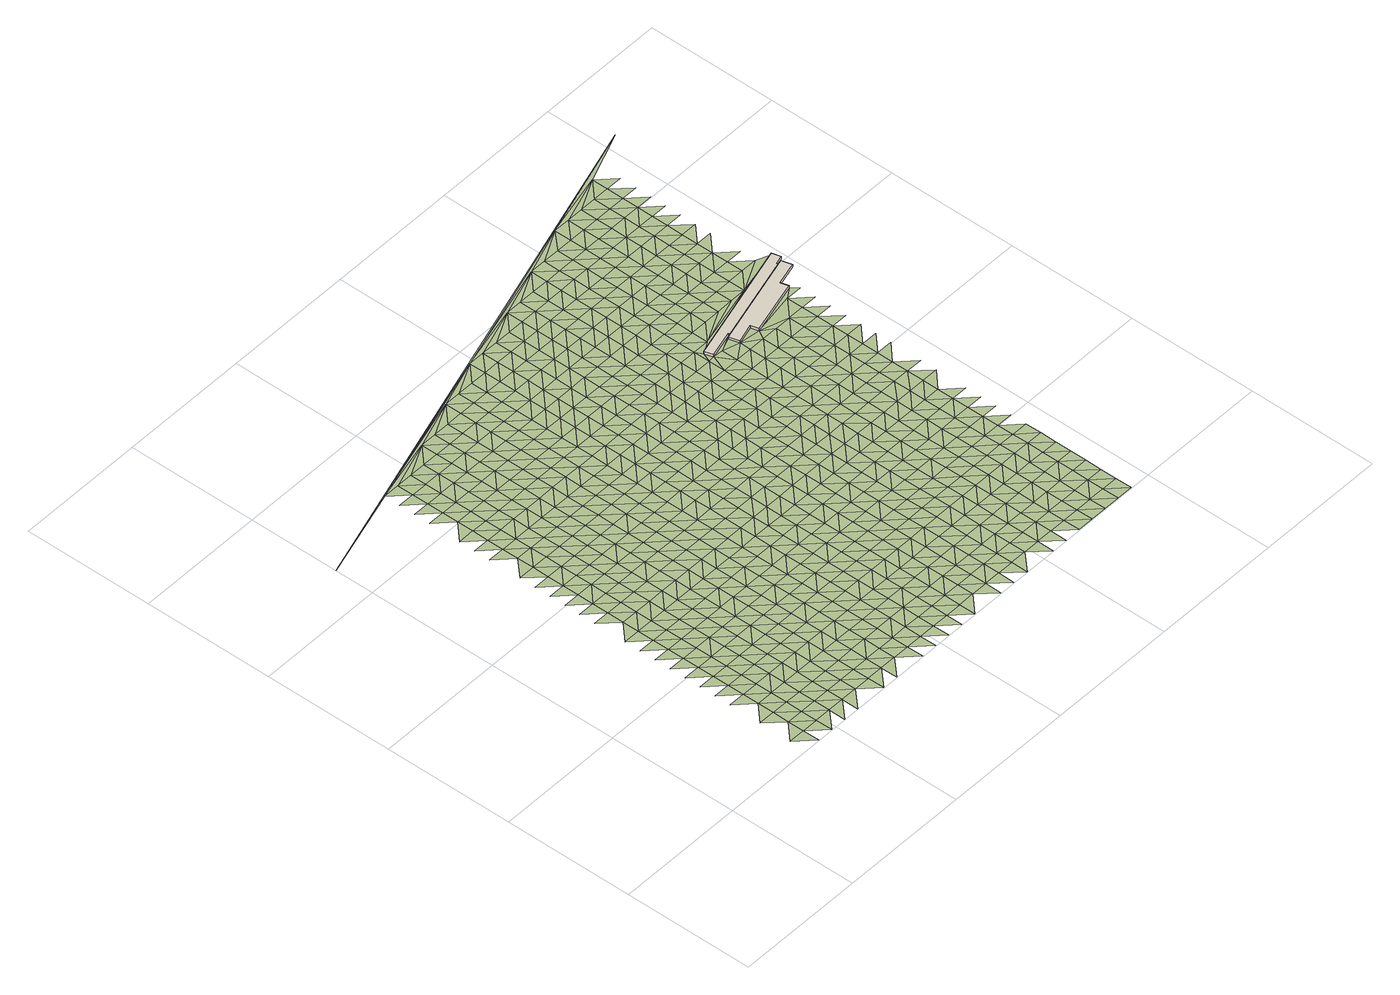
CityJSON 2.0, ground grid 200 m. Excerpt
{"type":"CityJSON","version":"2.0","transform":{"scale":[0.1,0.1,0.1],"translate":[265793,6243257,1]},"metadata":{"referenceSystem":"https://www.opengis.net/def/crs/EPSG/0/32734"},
"CityObjects":{
"building1":{"type":"Building","attributes":{"building":"workshop","building:levels":"1","footprint":{"type":"Polygon"},"plus_code":"CMX4X2X6+XXW","ground_height":2.56,"building_height":4.1,"roof_height":6.66},"geometry":[{"type":"Solid","lod":"1","boundaries":[[[[0,1,2,3]],[[1,4,5,2]],[[4,6,7,5]],[[6,8,9,7]],[[8,10,11,9]],[[10,12,13,11]],[[12,14,15,13]],[[14,0,3,15]],[[3,2,5,7,9,11,13,15]],[[14,12,10,8,6,4,1,0]]]]}]},
"building2":{"type":"Building","attributes":{"building":"workshop","building:levels":"1","footprint":{"type":"Polygon"},"plus_code":"CPX8X6XX+X7W","ground_height":2.62,"building_height":4.1,"roof_height":6.72},"geometry":[{"type":"Solid","lod":"1","boundaries":[[[[16,17,15,3]],[[17,18,19,15]],[[18,20,21,19]],[[20,22,23,21]],[[22,24,25,23]],[[24,26,27,25]],[[26,28,29,27]],[[28,30,31,29]],[[30,32,33,31]],[[32,16,3,33]],[[3,15,19,21,23,25,27,29,31,33]],[[32,30,28,26,24,22,20,18,17,16]]]]}]},
"terrain1":{"type":"TINRelief","geometry":[{"type":"CompositeSurface","lod":"1","boundaries":[[[34,35,36]],[[34,36,37]],[[37,38,39]],[[39,38,40]],[[37,36,41]],[[42,41,36]],[[43,38,37]],[[44,45,40]],[[41,43,37]],[[38,46,40]],[[47,44,48]],[[43,46,38]],[[49,41,42]],[[50,44,40]],[[48,51,52]],[[41,49,43]],[[46,50,40]],[[48,44,53]],[[54,51,55]],[[46,43,56]],[[50,53,44]],[[43,49,56]],[[57,51,48]],[[58,59,55]],[[50,46,60]],[[53,57,48]],[[56,60,46]],[[55,51,61]],[[49,62,63]],[[64,65,58]],[[57,61,51]],[[66,53,50]],[[49,63,56]],[[50,60,67]],[[68,58,55]],[[69,64,70]],[[53,66,57]],[[61,68,55]],[[50,67,66]],[[60,56,71]],[[72,64,58]],[[70,73,74]],[[71,56,63]],[[61,57,75]],[[68,72,58]],[[67,60,76]],[[73,77,74]],[[57,66,75]],[[70,64,78]],[[76,60,71]],[[68,61,79]],[[80,63,81]],[[72,78,64]],[[75,79,61]],[[82,73,70]],[[66,67,83]],[[63,80,71]],[[84,85,77]],[[67,76,86]],[[78,82,70]],[[72,68,87]],[[66,83,75]],[[68,79,88]],[[67,86,83]],[[76,71,89]],[[90,91,84]],[[92,77,73]],[[72,87,78]],[[82,93,73]],[[68,88,87]],[[71,80,89]],[[79,75,94]],[[77,92,84]],[[76,95,86]],[[92,73,93]],[[96,97,90]],[[94,75,83]],[[82,78,98]],[[95,76,89]],[[88,79,99]],[[78,87,98]],[[84,100,90]],[[101,102,96]],[[99,79,94]],[[93,82,103]],[[104,83,86]],[[80,105,89]],[[84,92,100]],[[95,106,86]],[[88,107,87]],[[98,103,82]],[[105,80,108]],[[83,104,94]],[[101,109,110]],[[107,88,99]],[[86,106,104]],[[96,90,111]],[[112,95,89]],[[100,113,90]],[[92,93,114]],[[87,115,98]],[[93,103,116]],[[89,105,112]],[[111,101,96]],[[99,94,117]],[[109,118,119]],[[111,90,113]],[[115,87,107]],[[92,114,100]],[[106,95,120]],[[114,93,116]],[[94,104,117]],[[103,98,121]],[[122,119,118]],[[95,112,120]],[[123,105,108]],[[121,98,115]],[[109,101,124]],[[125,107,99]],[[113,100,126]],[[101,111,127]],[[117,128,99]],[[103,129,116]],[[104,106,130]],[[105,123,112]],[[126,100,114]],[[120,131,106]],[[118,109,124]],[[107,125,115]],[[101,127,124]],[[132,133,122]],[[103,121,129]],[[125,99,128]],[[113,134,111]],[[104,130,117]],[[106,131,130]],[[120,112,135]],[[134,113,126]],[[136,114,116]],[[121,115,137]],[[138,132,139]],[[129,140,116]],[[135,112,123]],[[127,111,141]],[[142,122,118]],[[128,117,143]],[[124,144,118]],[[125,137,115]],[[114,136,126]],[[145,131,120]],[[136,116,140]],[[141,111,134]],[[143,117,130]],[[122,142,132]],[[129,121,146]],[[142,118,144]],[[139,147,148]],[[135,145,120]],[[127,149,124]],[[128,150,125]],[[123,151,152]],[[137,146,121]],[[134,126,153]],[[149,127,141]],[[154,148,147]],[[150,128,143]],[[139,132,155]],[[156,140,129]],[[157,130,131]],[[152,135,123]],[[136,153,126]],[[145,158,131]],[[144,124,159]],[[125,160,137]],[[132,142,155]],[[146,156,129]],[[161,141,134]],[[130,157,143]],[[159,124,149]],[[125,150,160]],[[131,158,157]],[[162,147,139]],[[163,164,154]],[[153,161,134]],[[136,140,165]],[[144,166,142]],[[145,135,167]],[[155,162,139]],[[156,168,140]],[[135,152,169]],[[170,149,141]],[[137,171,146]],[[150,143,172]],[[144,159,166]],[[160,173,137]],[[165,153,136]],[[147,174,154]],[[158,145,167]],[[175,176,163]],[[165,140,168]],[[161,170,141]],[[157,172,143]],[[135,169,167]],[[142,177,155]],[[162,174,147]],[[137,173,171]],[[178,159,149]],[[156,146,179]],[[160,150,180]],[[142,166,177]],[[181,163,154]],[[182,175,183]],[[149,170,178]],[[172,180,150]],[[168,156,179]],[[161,153,184]],[[157,158,185]],[[186,169,152]],[[174,181,154]],[[153,165,187]],[[146,171,179]],[[167,188,158]],[[159,189,166]],[[190,162,155]],[[191,173,160]],[[177,192,155]],[[193,186,152]],[[194,175,163]],[[170,161,184]],[[185,172,157]],[[183,195,196]],[[159,178,189]],[[180,191,160]],[[153,187,184]],[[158,188,185]],[[162,190,174]],[[167,169,197]],[[181,194,163]],[[155,192,190]],[[177,166,198]],[[165,168,199]],[[171,173,200]],[[179,201,168]],[[186,197,169]],[[183,175,202]],[[198,166,189]],[[173,191,200]],[[178,170,203]],[[181,174,204]],[[187,165,199]],[[180,172,205]],[[206,188,167]],[[194,202,175]],[[199,168,201]],[[184,207,170]],[[172,185,208]],[[209,192,177]],[[179,171,210]],[[174,190,204]],[[197,206,167]],[[211,195,183]],[[189,178,203]],[[191,180,205]],[[203,170,207]],[[198,209,177]],[[210,171,200]],[[172,208,205]],[[194,181,212]],[[187,213,184]],[[188,214,185]],[[202,211,183]],[[215,201,179]],[[216,197,186]],[[204,212,181]],[[213,187,199]],[[206,214,188]],[[189,217,198]],[[190,192,218]],[[209,219,192]],[[210,215,179]],[[186,220,216]],[[207,184,221]],[[200,191,222]],[[223,208,185]],[[211,224,195]],[[217,189,203]],[[205,225,191]],[[226,196,227]],[[194,228,202]],[[190,218,204]],[[194,212,229]],[[192,219,218]],[[221,184,213]],[[214,223,185]],[[230,199,201]],[[209,198,231]],[[222,210,200]],[[206,197,232]],[[196,195,233]],[[215,234,201]],[[222,191,225]],[[197,216,235]],[[207,236,203]],[[205,208,237]],[[198,217,231]],[[194,229,228]],[[211,202,238]],[[212,204,239]],[[199,230,213]],[[206,232,214]],[[230,201,234]],[[236,207,221]],[[223,237,208]],[[197,235,232]],[[219,209,240]],[[239,204,218]],[[224,211,238]],[[217,203,241]],[[215,210,242]],[[243,225,205]],[[202,228,238]],[[231,240,209]],[[210,222,244]],[[229,212,245]],[[221,213,246]],[[223,214,247]],[[241,203,236]],[[237,243,205]],[[234,215,242]],[[235,216,248]],[[245,212,239]],[[213,230,246]],[[210,244,242]],[[214,232,247]],[[224,233,195]],[[217,249,231]],[[250,218,219]],[[222,225,251]],[[219,240,252]],[[253,248,216]],[[228,229,254]],[[255,236,221]],[[237,223,256]],[[238,257,224]],[[249,217,241]],[[243,251,225]],[[218,250,239]],[[254,229,245]],[[219,252,250]],[[246,255,221]],[[247,256,223]],[[230,234,258]],[[240,231,259]],[[222,260,244]],[[261,232,235]],[[242,262,234]],[[248,263,235]],[[238,228,264]],[[236,265,241]],[[266,243,237]],[[231,249,259]],[[251,260,222]],[[245,239,267]],[[230,258,246]],[[232,261,247]],[[264,228,254]],[[258,234,262]],[[255,265,236]],[[266,237,256]],[[235,263,261]],[[240,268,252]],[[242,244,269]],[[239,250,267]],[[224,257,233]],[[270,257,238]],[[268,240,259]],[[260,269,244]],[[249,241,271]],[[246,272,255]],[[273,251,243]],[[256,247,274]],[[264,270,238]],[[265,275,241]],[[243,266,276]],[[254,245,277]],[[278,262,242]],[[263,248,279]],[[267,280,245]],[[272,246,258]],[[261,274,247]],[[249,271,259]],[[250,252,281]],[[251,273,260]],[[241,275,271]],[[252,268,282]],[[269,278,242]],[[243,276,273]],[[283,279,248]],[[277,264,254]],[[265,255,284]],[[270,285,257]],[[277,245,280]],[[258,262,286]],[[250,281,267]],[[266,256,287]],[[288,261,263]],[[252,282,281]],[[255,272,284]],[[274,289,256]],[[259,290,268]],[[285,233,257]],[[278,286,262]],[[263,279,288]],[[275,265,291]],[[260,292,269]],[[276,266,287]],[[259,271,290]],[[260,273,293]],[[287,256,289]],[[270,264,294]],[[258,295,272]],[[280,267,296]],[[233,297,196]],[[264,277,298]],[[284,291,265]],[[268,299,282]],[[274,261,300]],[[286,295,258]],[[296,267,281]],[[260,293,292]],[[261,288,301]],[[285,270,294]],[[275,302,271]],[[278,269,303]],[[276,304,273]],[[264,298,294]],[[299,268,290]],[[280,305,277]],[[284,272,306]],[[289,274,300]],[[275,291,302]],[[304,276,287]],[[261,301,300]],[[286,278,303]],[[279,307,288]],[[305,280,296]],[[295,306,272]],[[269,292,303]],[[285,308,233]],[[271,309,290]],[[310,281,282]],[[293,273,311]],[[299,312,282]],[[313,307,279]],[[298,277,314]],[[284,315,291]],[[308,285,294]],[[309,271,302]],[[311,273,304]],[[281,310,296]],[[316,287,289]],[[317,301,288]],[[314,277,305]],[[282,312,310]],[[306,315,284]],[[300,318,289]],[[319,299,290]],[[295,286,320]],[[292,293,321]],[[303,322,286]],[[307,317,288]],[[298,323,294]],[[302,291,324]],[[287,316,304]],[[308,325,233]],[[319,290,309]],[[321,293,311]],[[318,316,289]],[[305,296,326]],[[295,320,306]],[[300,301,327]],[[323,298,314]],[[286,322,320]],[[315,324,291]],[[312,299,328]],[[303,292,329]],[[296,310,326]],[[317,327,301]],[[308,294,330]],[[309,302,331]],[[311,304,332]],[[307,313,333]],[[299,319,328]],[[329,292,321]],[[334,314,305]],[[335,315,306]],[[336,318,300]],[[330,294,323]],[[324,331,302]],[[304,316,332]],[[337,322,303]],[[317,307,333]],[[326,334,305]],[[306,320,335]],[[327,336,300]],[[338,325,308]],[[309,339,319]],[[310,312,340]],[[328,341,312]],[[329,337,303]],[[314,342,323]],[[321,311,343]],[[338,308,330]],[[331,339,309]],[[332,344,311]],[[310,340,326]],[[324,315,345]],[[316,318,346]],[[334,342,314]],[[312,341,340]],[[315,335,347]],[[336,348,318]],[[325,297,233]],[[322,349,320]],[[328,319,350]],[[343,329,321]],[[317,351,327]],[[337,352,322]],[[343,311,344]],[[333,353,317]],[[316,346,332]],[[325,338,354]],[[339,350,319]],[[315,347,345]],[[346,318,348]],[[330,323,355]],[[326,356,334]],[[331,324,357]],[[320,349,335]],[[342,358,323]],[[322,352,349]],[[317,353,351]],[[328,359,341]],[[336,327,360]],[[356,326,340]],[[339,331,357]],[[337,329,361]],[[344,332,362]],[[227,196,297]],[[323,358,355]],[[324,345,357]],[[350,359,328]],[[329,343,363]],[[338,330,364]],[[342,334,365]],[[347,335,366]],[[348,336,360]],[[346,362,332]],[[327,351,360]],[[340,341,367]],[[352,337,361]],[[353,333,368]],[[334,356,365]],[[349,366,335]],[[329,363,361]],[[325,354,297]],[[364,354,338]],[[344,369,343]],[[364,330,355]],[[359,367,341]],[[370,368,333]],[[358,342,371]],[[339,372,350]],[[357,373,339]],[[362,369,344]],[[340,374,356]],[[345,347,375]],[[376,346,348]],[[351,353,377]],[[365,371,342]],[[366,378,347]],[[360,379,348]],[[349,352,380]],[[363,343,381]],[[339,373,372]],[[367,374,340]],[[361,382,352]],[[353,368,377]],[[358,383,355]],[[345,375,357]],[[350,384,359]],[[346,376,362]],[[354,364,385]],[[347,378,375]],[[369,381,343]],[[376,348,379]],[[365,356,386]],[[360,351,387]],[[358,371,383]],[[352,382,380]],[[366,349,388]],[[363,389,361]],[[385,297,354]],[[350,372,384]],[[374,386,356]],[[387,351,377]],[[355,390,364]],[[391,373,357]],[[392,367,359]],[[369,362,393]],[[381,389,363]],[[365,394,371]],[[378,366,388]],[[395,379,360]],[[390,355,383]],[[357,375,391]],[[349,380,388]],[[362,376,393]],[[382,361,396]],[[386,394,365]],[[359,384,392]],[[387,395,360]],[[397,385,364]],[[372,373,398]],[[374,367,399]],[[381,369,400]],[[377,368,401]],[[389,396,361]],[[402,403,368]],[[383,371,404]],[[405,375,378]],[[397,364,390]],[[373,391,398]],[[393,400,369]],[[386,374,399]],[[376,379,406]],[[401,387,377]],[[394,404,371]],[[367,392,399]],[[378,388,405]],[[395,407,379]],[[401,368,403]],[[297,385,408]],[[380,382,409]],[[384,372,410]],[[396,411,382]],[[390,383,412]],[[413,391,375]],[[381,414,389]],[[376,406,393]],[[385,397,408]],[[372,398,410]],[[381,400,415]],[[406,379,407]],[[404,412,383]],[[382,411,409]],[[413,375,405]],[[394,386,416]],[[417,388,380]],[[395,387,418]],[[399,419,386]],[[381,415,414]],[[387,401,420]],[[390,421,397]],[[422,392,384]],[[396,389,423]],[[400,393,424]],[[408,425,297]],[[384,410,426]],[[398,391,427]],[[407,395,418]],[[412,421,390]],[[391,413,428]],[[386,419,416]],[[380,409,417]],[[424,393,406]],[[387,420,418]],[[429,404,394]],[[392,422,399]],[[411,396,423]],[[430,405,388]],[[403,431,401]],[[384,426,422]],[[389,414,423]],[[408,397,432]],[[398,427,410]],[[415,400,433]],[[427,391,428]],[[434,431,403]],[[405,430,413]],[[421,432,397]],[[394,416,429]],[[433,400,424]],[[430,388,417]],[[412,404,435]],[[436,419,399]],[[437,406,407]],[[438,420,401]],[[418,439,407]],[[408,440,425]],[[441,426,410]],[[411,442,409]],[[414,415,443]],[[399,422,436]],[[423,444,411]],[[431,438,401]],[[413,445,428]],[[406,437,424]],[[432,440,408]],[[441,410,427]],[[404,429,435]],[[443,415,433]],[[437,407,439]],[[421,412,446]],[[409,442,417]],[[418,420,447]],[[411,444,442]],[[413,430,445]],[[297,425,227]],[[416,419,448]],[[423,414,449]],[[436,450,419]],[[438,447,420]],[[432,421,446]],[[422,426,451]],[[433,424,452]],[[453,431,434]],[[440,454,425]],[[412,435,446]],[[426,441,455]],[[449,414,443]],[[456,427,428]],[[417,457,430]],[[458,439,418]],[[445,459,428]],[[419,450,448]],[[424,437,452]],[[460,429,416]],[[451,436,422]],[[461,444,423]],[[431,453,438]],[[426,455,451]],[[442,457,417]],[[447,458,418]],[[462,440,432]],[[427,456,441]],[[459,456,428]],[[449,461,423]],[[430,463,445]],[[443,433,464]],[[439,465,437]],[[432,446,462]],[[416,448,460]],[[452,466,433]],[[435,429,467]],[[468,450,436]],[[457,463,430]],[[458,465,439]],[[454,227,425]],[[442,444,469]],[[441,470,455]],[[464,449,443]],[[438,471,447]],[[468,436,451]],[[461,472,444]],[[464,433,466]],[[438,453,473]],[[474,454,440]],[[459,445,475]],[[452,437,476]],[[477,440,462]],[[441,456,470]],[[429,460,467]],[[478,446,435]],[[444,472,469]],[[463,475,445]],[[465,476,437]],[[438,473,471]],[[479,448,450]],[[457,442,480]],[[458,447,481]],[[440,477,474]],[[450,468,482]],[[483,451,455]],[[461,449,484]],[[485,466,452]],[[435,467,478]],[[470,486,455]],[[449,464,487]],[[488,462,446]],[[448,479,460]],[[456,459,489]],[[463,457,480]],[[465,458,481]],[[450,482,479]],[[475,490,459]],[[442,469,480]],[[476,485,452]],[[447,471,481]],[[472,461,484]],[[453,491,473]],[[454,474,227]],[[455,486,483]],[[449,487,484]],[[456,489,470]],[[468,451,492]],[[464,466,493]],[[478,488,446]],[[489,459,490]],[[491,453,494]],[[495,477,462]],[[485,493,466]],[[496,467,460]],[[492,482,468]],[[463,497,475]],[[498,476,465]],[[471,473,499]],[[479,500,460]],[[492,451,483]],[[480,501,463]],[[481,502,465]],[[469,472,503]],[[486,470,504]],[[505,487,464]],[[462,488,495]],[[484,506,472]],[[499,473,491]],[[507,474,477]],[[467,496,478]],[[476,498,485]],[[460,500,496]],[[504,470,489]],[[463,501,497]],[[493,505,464]],[[465,502,498]],[[490,475,508]],[[469,503,480]],[[481,471,509]],[[472,506,503]],[[479,482,510]],[[486,511,483]],[[484,487,512]],[[477,495,507]],[[482,492,513]],[[509,471,499]],[[227,474,514]],[[493,485,515]],[[475,497,508]],[[511,486,504]],[[505,512,487]],[[516,488,478]],[[517,489,490]],[[510,500,479]],[[518,501,480]],[[519,502,481]],[[496,520,478]],[[482,513,510]],[[485,498,515]],[[483,521,492]],[[522,506,484]],[[474,507,514]],[[480,503,518]],[[509,519,481]],[[488,516,495]],[[505,493,523]],[[499,491,524]],[[516,478,520]],[[517,490,508]],[[521,483,511]],[[525,226,227]],[[512,522,484]],[[526,527,491]],[[504,489,528]],[[497,501,529]],[[515,523,493]],[[500,530,496]],[[513,492,531]],[[498,502,532]],[[524,509,499]],[[500,510,533]],[[501,518,529]],[[519,534,502]],[[524,491,527]],[[506,535,503]],[[511,504,528]],[[489,517,528]],[[492,521,531]],[[522,536,506]],[[507,495,537]],[[497,538,508]],[[505,539,512]],[[498,532,515]],[[516,540,495]],[[500,533,530]],[[505,523,541]],[[502,534,532]],[[520,496,542]],[[535,518,503]],[[513,543,510]],[[506,536,535]],[[497,529,538]],[[507,537,514]],[[519,509,544]],[[495,540,537]],[[543,513,531]],[[505,541,539]],[[509,524,545]],[[521,511,546]],[[522,512,547]],[[523,515,548]],[[496,530,542]],[[528,549,511]],[[516,520,550]],[[551,517,508]],[[552,533,510]],[[534,519,544]],[[538,553,508]],[[548,515,532]],[[509,545,544]],[[536,522,547]],[[529,518,554]],[[527,555,524]],[[510,543,552]],[[511,549,546]],[[556,518,535]],[[512,539,547]],[[550,540,516]],[[517,551,528]],[[531,521,557]],[[541,523,558]],[[537,559,514]],[[550,520,542]],[[551,508,553]],[[560,555,527]],[[533,561,530]],[[529,554,538]],[[558,523,548]],[[554,518,556]],[[562,532,534]],[[545,524,563]],[[227,514,564]],[[533,552,561]],[[521,546,557]],[[544,565,534]],[[566,549,528]],[[535,536,567]],[[568,543,531]],[[539,541,569]],[[547,570,536]],[[555,563,524]],[[537,540,571]],[[530,572,542]],[[553,538,573]],[[532,562,548]],[[574,540,550]],[[528,551,566]],[[569,541,558]],[[534,565,562]],[[552,543,568]],[[545,575,544]],[[530,561,572]],[[568,531,557]],[[536,570,567]],[[554,573,538]],[[559,537,571]],[[556,535,576]],[[547,539,577]],[[555,560,578]],[[540,574,571]],[[563,575,545]],[[546,549,579]],[[558,548,580]],[[566,581,549]],[[577,539,569]],[[582,550,542]],[[551,553,583]],[[552,584,561]],[[565,544,585]],[[572,586,542]],[[573,587,553]],[[535,567,576]],[[548,562,580]],[[514,559,564]],[[588,570,547]],[[589,554,556]],[[563,555,590]],[[568,584,552]],[[549,581,579]],[[575,585,544]],[[583,566,551]],[[591,557,546]],[[571,592,559]],[[586,582,542]],[[583,553,587]],[[577,588,547]],[[578,590,555]],[[574,550,593]],[[572,561,594]],[[569,558,595]],[[580,596,558]],[[589,556,576]],[[573,554,597]],[[562,565,598]],[[584,594,561]],[[546,579,591]],[[585,599,565]],[[567,570,600]],[[601,581,566]],[[568,557,602]],[[595,577,569]],[[563,603,575]],[[550,582,593]],[[588,604,570]],[[595,558,596]],[[563,590,605]],[[606,571,574]],[[607,586,572]],[[587,573,597]],[[562,598,580]],[[601,566,583]],[[554,589,597]],[[565,599,598]],[[602,584,568]],[[594,607,572]],[[591,602,557]],[[570,604,600]],[[563,605,603]],[[592,564,559]],[[608,576,567]],[[590,578,609]],[[585,575,610]],[[574,593,606]],[[611,592,571]],[[612,579,581]],[[588,577,613]],[[596,580,614]],[[581,601,615]],[[577,595,616]],[[617,582,586]],[[618,594,584]],[[619,583,587]],[[599,585,610]],[[607,620,586]],[[597,621,587]],[[567,600,608]],[[598,614,580]],[[575,603,610]],[[579,612,591]],[[604,588,613]],[[622,589,576]],[[590,623,605]],[[571,606,611]],[[618,584,602]],[[581,615,612]],[[577,616,613]],[[596,624,595]],[[617,586,620]],[[619,587,621]],[[623,590,609]],[[625,593,582]],[[601,583,626]],[[589,622,597]],[[614,624,596]],[[622,576,608]],[[607,594,627]],[[628,598,599]],[[603,605,629]],[[592,611,564]],[[594,618,630]],[[610,631,599]],[[604,632,600]],[[626,615,601]],[[633,602,591]],[[616,595,634]],[[582,617,625]],[[626,583,619]],[[612,635,591]],[[613,636,604]],[[629,605,623]],[[637,606,593]],[[638,621,597]],[[598,628,614]],[[227,564,639]],[[594,630,627]],[[624,634,595]],[[599,631,628]],[[620,607,640]],[[600,632,608]],[[610,603,641]],[[604,636,632]],[[591,635,633]],[[597,622,638]],[[618,602,642]],[[612,615,643]],[[616,644,613]],[[609,645,623]],[[593,625,637]],[[641,603,629]],[[611,606,646]],[[621,647,619]],[[624,614,648]],[[607,627,640]],[[615,626,643]],[[634,644,616]],[[617,620,649]],[[642,630,618]],[[608,650,622]],[[651,631,610]],[[638,647,621]],[[642,602,633]],[[614,628,648]],[[646,564,611]],[[636,613,652]],[[606,637,646]],[[650,608,632]],[[641,651,610]],[[617,649,625]],[[619,653,626]],[[654,635,612]],[[634,624,655]],[[629,623,656]],[[649,620,640]],[[612,643,657]],[[644,652,613]],[[645,658,623]],[[659,638,622]],[[647,653,619]],[[648,655,624]],[[627,630,660]],[[628,631,661]],[[656,641,629]],[[630,642,662]],[[612,657,654]],[[659,622,650]],[[651,663,631]],[[656,623,658]],[[625,664,637]],[[632,636,665]],[[643,626,666]],[[633,635,667]],[[564,646,668]],[[652,669,636]],[[634,670,644]],[[628,661,648]],[[664,625,649]],[[653,666,626]],[[630,662,660]],[[634,655,671]],[[631,663,661]],[[672,640,627]],[[647,638,673]],[[632,665,650]],[[633,667,642]],[[667,635,654]],[[636,669,665]],[[638,659,674]],[[637,675,646]],[[676,657,643]],[[677,658,645]],[[651,641,678]],[[634,671,670]],[[641,656,679]],[[653,647,673]],[[652,644,680]],[[655,648,681]],[[675,637,664]],[[627,660,672]],[[638,674,673]],[[666,676,643]],[[682,649,640]],[[654,657,10]],[[683,662,642]],[[684,659,650]],[[663,651,678]],[[681,648,661]],[[641,679,678]],[[668,646,685]],[[669,652,680]],[[656,658,686]],[[683,642,667]],[[650,665,684]],[[644,670,680]],[[667,654,8]],[[671,655,687]],[[685,646,675]],[[682,640,672]],[[10,657,688]],[[10,8,654]],[[676,688,657]],[[686,658,677]],[[664,649,689]],[[653,690,666]],[[673,691,653]],[[687,655,681]],[[668,639,564]],[[662,692,660]],[[674,659,693]],[[694,661,663]],[[695,679,656]],[[662,683,696]],[[659,684,697]],[[678,698,663]],[[675,664,689]],[[669,699,665]],[[670,671,700]],[[701,668,685]],[[649,682,689]],[[653,691,690]],[[680,702,669]],[[695,656,686]],[[692,672,660]],[[674,693,673]],[[676,666,703]],[[661,694,681]],[[662,696,692]],[[704,667,8]],[[659,697,693]],[[700,671,687]],[[663,698,694]],[[688,705,10]],[[667,704,683]],[[665,699,684]],[[678,679,706]],[[669,702,699]],[[680,670,707]],[[227,639,708]],[[666,690,703]],[[706,679,695]],[[685,675,709]],[[710,691,673]],[[688,676,711]],[[687,681,712]],[[689,713,675]],[[707,670,700]],[[714,682,672]],[[683,715,696]],[[697,684,716]],[[717,698,678]],[[672,692,718]],[[673,693,710]],[[681,694,712]],[[668,701,639]],[[719,702,680]],[[675,713,709]],[[683,704,715]],[[676,703,711]],[[699,716,684]],[[717,678,706]],[[705,720,10]],[[688,20,705]],[[701,685,721]],[[682,714,689]],[[714,672,718]],[[707,719,680]],[[691,722,690]],[[692,696,723]],[[700,687,724]],[[694,698,725]],[[710,726,691]],[[712,727,687]],[[728,693,697]],[[688,711,20]],[[685,709,721]],[[696,715,723]],[[716,729,697]],[[725,698,717]],[[730,713,689]],[[699,702,731]],[[690,722,703]],[[724,707,700]],[[691,726,722]],[[719,732,702]],[[724,687,727]],[[705,20,18]],[[733,718,692]],[[728,710,693]],[[712,694,734]],[[689,714,730]],[[697,729,728]],[[705,18,720]],[[721,639,701]],[[733,692,723]],[[702,732,731]],[[734,694,725]],[[735,715,704]],[[716,699,736]],[[709,713,737]],[[726,710,738]],[[739,711,703]],[[719,707,740]],[[741,727,712]],[[730,742,713]],[[722,743,703]],[[707,724,744]],[[714,718,745]],[[729,716,736]],[[718,733,746]],[[710,728,738]],[[699,731,736]],[[17,720,18]],[[741,712,734]],[[20,711,739]],[[709,737,721]],[[747,723,715]],[[732,719,740]],[[713,742,737]],[[703,743,739]],[[707,744,740]],[[745,730,714]],[[726,748,722]],[[724,727,749]],[[745,718,746]],[[723,747,733]],[[728,729,750]],[[747,715,735]],[[726,738,748]],[[751,639,721]],[[752,704,8]],[[729,736,750]],[[735,704,753]],[[754,742,730]],[[731,732,755]],[[756,743,722]],[[757,744,724]],[[721,737,751]],[[740,758,732]],[[24,20,739]],[[733,759,746]],[[754,730,745]],[[722,748,756]],[[760,738,728]],[[22,20,24]],[[733,747,759]],[[732,758,755]],[[728,750,761]],[[762,736,731]],[[740,744,763]],[[751,764,639]],[[737,742,765]],[[743,766,739]],[[742,754,767]],[[728,761,760]],[[756,768,743]],[[769,745,746]],[[748,738,770]],[[735,753,747]],[[750,736,762]],[[759,771,746]],[[731,755,762]],[[765,751,737]],[[772,758,740]],[[742,767,765]],[[704,773,753]],[[743,768,766]],[[739,766,24]],[[770,756,748]],[[769,746,771]],[[760,770,738]],[[754,745,774]],[[747,775,759]],[[776,761,750]],[[764,751,777]],[[775,747,753]],[[776,750,762]],[[774,767,754]],[[758,778,755]],[[779,768,756]],[[751,765,777]],[[774,745,769]],[[771,759,780]],[[760,761,781]],[[779,756,770]],[[639,764,708]],[[755,778,762]],[[780,759,775]],[[776,781,761]],[[765,767,782]],[[704,752,773]],[[777,783,764]],[[766,784,24]],[[771,785,769]],[[768,784,766]],[[767,774,782]],[[768,779,786]],[[787,770,760]],[[753,773,775]],[[788,776,762]],[[785,771,780]],[[781,789,760]],[[765,790,777]],[[768,786,784]],[[769,791,774]],[[765,782,790]],[[787,760,789]],[[779,770,792]],[[793,780,775]],[[791,769,785]],[[764,783,708]],[[794,783,777]],[[781,776,795]],[[775,773,793]],[[774,796,782]],[[792,786,779]],[[777,790,794]],[[792,770,787]],[[227,708,525]],[[797,24,784]],[[796,774,791]],[[785,780,798]],[[789,781,799]],[[780,793,800]],[[790,782,801]],[[786,802,784]],[[794,803,783]],[[752,8,804]],[[801,782,796]],[[780,800,798]],[[786,792,802]],[[791,785,805]],[[787,789,806]],[[773,752,793]],[[803,708,783]],[[794,790,807]],[[796,791,805]],[[787,806,792]],[[790,801,807]],[[785,798,805]],[[808,784,802]],[[809,24,797]],[[800,793,810]],[[752,810,793]],[[808,797,784]],[[794,811,803]],[[792,812,802]],[[794,807,813]],[[801,796,814]],[[805,815,796]],[[798,800,816]],[[794,813,811]],[[810,817,800]],[[708,803,818]],[[802,819,808]],[[796,815,814]],[[807,801,820]],[[798,816,805]],[[800,817,816]],[[803,811,818]],[[820,813,807]],[[810,752,821]],[[797,808,822]],[[801,814,820]],[[823,815,805]],[[821,817,810]],[[805,816,823]],[[811,813,824]],[[824,813,820]],[[809,797,825]],[[814,815,826]],[[823,827,815]],[[811,828,818]],[[829,816,817]],[[817,821,830]],[[752,831,821]],[[814,826,820]],[[811,824,828]],[[815,827,826]],[[829,823,816]],[[817,830,829]],[[828,832,818]],[[824,820,833]],[[827,823,834]],[[826,835,820]],[[831,830,821]],[[823,829,834]],[[708,818,836]],[[831,752,804]],[[824,833,828]],[[833,820,835]],[[837,826,827]],[[829,830,838]],[[827,834,837]],[[832,828,839]],[[840,835,826]],[[833,839,828]],[[840,826,837]],[[841,834,829]],[[818,832,836]],[[839,842,832]],[[843,833,835]],[[835,840,844]],[[845,837,834]],[[833,843,839]],[[843,835,844]],[[837,845,840]],[[842,836,832]],[[846,842,839]],[[840,847,844]],[[839,843,846]],[[843,844,848]],[[842,846,849]],[[849,836,842]],[[846,843,850]],[[708,836,525]],[[849,846,851]],[[852,836,849]]]}]}
},
"vertices":[
[7793,5980,14],[7787,6004,14],[7787,6004,57],[7793,5980,57],[7922,6040,14],[7922,6040,57],[7884,6176,14],[7884,6176,57],[5987,5660,14],[5987,5660,57],[6024,5525,14],[6024,5525,57],[6429,5635,14],[6429,5635,57],[6435,5611,14],[6435,5611,57],
[7793,5980,15],[6435,5611,15],[6387,5597,15],[6387,5597,57],[6431,5437,15],[6431,5437,57],[6722,5516,15],[6722,5516,57],[6755,5395,15],[6755,5395,57],[7586,5621,15],[7586,5621,57],[7552,5742,15],[7552,5742,57],[7905,5838,15],[7905,5838,57],[7862,5998,15],[7862,5998,57],
[1416,260,22],[1667,5,21],[1667,260,23],[1667,510,23],[1667,760,23],[1416,760,23],[1667,1010,23],[1917,260,22],[1917,5,21],[1917,510,22],[1667,1260,23],[1416,1260,25],[1917,760,22],[1416,1510,22],[1667,1510,21],[2168,260,21],[1917,1010,22],[1667,1760,18],[1416,1760,20],[1917,1260,22],[1416,2010,19],[1667,2010,17],[2168,510,22],[1917,1510,19],[1667,2260,15],[1416,2260,17],[2168,760,21],[1917,1760,17],[2168,5,20],[2418,260,21],[1667,2510,15],[1416,2510,16],[2168,1260,21],[2168,1010,21],[1917,2010,17],[1416,2760,17],[1667,2760,16],[2418,510,21],[1917,2260,15],[1667,3010,16],[1416,3010,16],[2168,1510,19],[2418,760,21],[1667,3255,16],[1917,2510,15],[2168,1760,17],[2669,260,20],[2418,5,20],[1917,2760,15],[2418,1260,20],[1667,3515,17],[1416,3515,17],[2418,1010,21],[2168,2260,15],[2168,2010,16],[2669,510,21],[1667,3765,16],[1416,3765,17],[1917,3255,16],[1917,3010,16],[2418,1510,18],[2669,760,20],[1667,4010,16],[1416,4010,16],[2168,2510,14],[2418,1760,17],[1917,3515,16],[1667,4260,16],[1416,4260,16],[2168,2760,15],[2669,1260,19],[2920,260,20],[2669,1010,20],[2418,2010,16],[2920,5,20],[1667,4510,16],[1416,4510,16],[1917,4010,16],[2920,510,21],[1917,3765,16],[2168,3255,16],[2418,2260,15],[2168,3010,15],[2669,1510,18],[1667,4760,16],[1416,4760,16],[2920,760,20],[2418,2510,14],[1667,5015,16],[3171,260,20],[1917,4510,16],[2669,2010,15],[2168,3515,16],[1917,4260,16],[2669,1760,16],[2418,2760,15],[2920,1260,19],[2920,1010,19],[1667,5265,15],[1416,5265,15],[2168,3765,16],[3171,510,21],[2418,3255,15],[2669,2260,15],[1416,5515,15],[1667,5515,15],[2418,3010,15],[2168,4010,16],[1917,5015,16],[2920,1510,17],[1917,4760,16],[3171,760,21],[2669,2510,14],[1667,5765,15],[1416,5765,15],[2168,4260,16],[2920,1760,16],[3171,5,21],[3421,260,20],[2418,3515,14],[1667,6015,14],[1917,5265,16],[2669,2760,15],[3171,1260,21],[3171,1010,21],[2168,4510,16],[2920,2010,15],[2418,3765,14],[1917,5515,16],[1667,6265,13],[1416,6265,13],[2669,3255,14],[2168,4760,16],[3421,760,21],[2669,3010,14],[3421,510,20],[2418,4010,15],[2920,2510,14],[3171,1510,20],[2920,2260,14],[1917,5765,15],[1667,6515,12],[1416,6515,12],[2168,5015,16],[2418,4260,15],[2920,2760,14],[3171,1760,18],[1917,6015,14],[1416,6765,11],[1667,6765,12],[2669,3765,13],[3421,1260,20],[3672,260,19],[2669,3515,14],[3421,1010,21],[2418,4510,15],[2168,5515,16],[3171,2010,15],[2168,5265,16],[3672,5,19],[1917,6265,13],[1667,7015,12],[1416,7015,11],[3672,510,20],[2418,4760,16],[2920,3255,14],[3171,2260,14],[2920,3010,14],[1917,6515,12],[2669,4260,15],[2168,5765,14],[3421,1760,17],[3672,760,21],[2669,4010,14],[3421,1510,20],[2418,5015,16],[3171,2510,14],[1917,6765,12],[2168,6015,14],[2920,3515,14],[3672,1010,21],[3171,2760,14],[3923,260,19],[2669,4510,15],[2418,5515,15],[2418,5265,16],[3923,5,19],[2920,3765,14],[3421,2260,15],[3672,1260,21],[1917,7015,12],[3421,2010,15],[6,6601,14],[3923,7765,13],[2168,6515,12],[2168,6265,13],[3171,3255,14],[2669,4760,15],[3923,760,21],[2418,7265,13],[3171,3010,14],[3923,510,20],[2920,4010,14],[3672,1510,20],[2168,6765,12],[2418,5765,14],[2669,5015,16],[2920,4260,14],[3421,2760,13],[3672,1760,18],[3421,2510,14],[2418,6015,14],[3171,3515,14],[3923,1010,21],[4173,260,19],[2920,4510,14],[2669,5515,15],[3672,2010,15],[2669,5265,16],[4173,5,19],[2418,6265,13],[3171,3765,15],[3923,1260,21],[2168,7015,12],[3421,3255,15],[2920,4760,15],[3672,2260,14],[4173,760,21],[3421,3010,14],[4173,510,20],[2418,6515,12],[3171,4010,14],[3923,1510,20],[2669,5765,15],[2920,5015,16],[3672,2510,13],[2418,6765,12],[3171,4510,14],[3421,3515,15],[3923,2010,15],[4173,1010,21],[3171,4260,14],[3923,1760,18],[2669,6265,13],[3672,2760,13],[4424,260,19],[2669,6015,14],[2920,5515,15],[2920,5265,16],[4424,5,19],[3421,3765,15],[2418,7015,12],[3672,3010,14],[4173,1510,20],[4424,510,20],[4173,1260,21],[3171,4760,14],[3421,4010,15],[3923,2510,13],[3923,2260,14],[2669,6765,12],[3672,3255,14],[2920,5765,14],[3171,7515,12],[2669,6515,12],[3171,5015,15],[4424,1010,21],[4424,760,20],[3421,4260,15],[3923,2760,13],[4173,1760,17],[2920,6015,14],[3672,3515,15],[4675,260,19],[2669,7015,13],[3421,4510,14],[3171,5515,15],[4173,2010,14],[3171,5265,15],[4675,5,19],[2920,6265,13],[3672,3765,15],[4424,1510,20],[4675,510,21],[4424,1260,21],[3421,4760,14],[3923,3255,14],[4173,2260,13],[3923,3010,14],[2920,6515,12],[3672,4010,15],[2669,7265,13],[3171,5765,14],[4675,760,21],[3421,5015,14],[4173,2510,12],[2920,6765,12],[3672,4260,15],[4424,1760,17],[4926,260,20],[3171,6015,14],[3923,3515,15],[4675,1010,22],[4173,2760,12],[2920,7015,12],[3672,4510,15],[3421,5515,14],[3421,5265,14],[3171,6265,13],[4424,2260,13],[4424,2010,14],[3923,4010,15],[4675,1510,21],[3923,3765,15],[4675,1260,22],[4173,3255,14],[3672,4760,14],[4926,760,20],[4173,3010,14],[4926,510,21],[2920,7265,13],[3171,6765,12],[3421,5765,14],[3923,4260,15],[3171,6515,13],[3672,5015,14],[4926,1010,22],[4424,2760,12],[4675,1760,17],[4424,2510,12],[3171,7015,13],[3421,6015,14],[4173,3515,15],[3672,5265,14],[5176,260,20],[4675,2010,13],[5176,5,20],[3421,6265,14],[3923,4760,15],[3923,4510,15],[3672,5515,14],[4173,4010,15],[4926,1510,21],[5176,510,21],[4173,3765,15],[4926,1260,22],[4424,3255,14],[4675,2260,12],[4424,3010,13],[3421,6515,14],[3923,5015,14],[3171,7265,13],[3672,5765,13],[5176,760,21],[4424,3515,14],[4675,2510,11],[3421,6765,13],[4173,4260,15],[3923,5265,13],[4926,1760,17],[3672,6015,13],[5176,1010,22],[4675,2760,11],[3421,7015,13],[4173,4510,15],[3923,5515,13],[4926,2010,13],[5427,510,21],[5427,5,20],[5427,260,21],[3672,6265,13],[4424,3765,14],[5176,1510,21],[5176,1260,23],[3421,7265,13],[4675,3255,14],[4173,4760,15],[4675,3010,14],[3672,6515,14],[4424,4010,14],[4926,2510,11],[4926,2260,12],[3923,6015,13],[4675,3515,14],[5427,1010,22],[3923,5765,13],[5427,760,20],[3672,6765,13],[4173,5265,14],[4926,2760,12],[5176,1760,18],[3421,7515,13],[4173,5015,14],[4424,4510,14],[4424,4260,14],[3923,6265,13],[4675,3765,14],[5678,260,20],[3672,7015,13],[5176,2010,14],[5678,5,21],[3923,6515,14],[4173,5515,14],[5427,1510,22],[5678,510,21],[5427,1260,23],[3672,7265,13],[4424,4760,15],[4926,3255,14],[5176,2260,12],[4926,3010,13],[4675,4010,14],[3923,6765,14],[5678,760,20],[4173,6015,13],[5176,2510,11],[4173,5765,14],[4424,5265,15],[5427,1760,18],[5928,260,22],[3672,7515,13],[4424,5015,15],[4675,4510,14],[4926,3515,14],[5678,1010,21],[4675,4260,14],[4173,6265,13],[5176,2760,11],[3923,7015,14],[4926,3765,14],[5427,2260,13],[5678,1260,23],[5427,2010,15],[4173,6515,14],[4424,5515,14],[5176,3255,14],[4675,4760,15],[5928,760,20],[5176,3010,13],[5928,510,21],[3923,7515,14],[4926,4010,14],[5678,1510,22],[3923,7265,14],[4173,6765,14],[4424,6015,13],[5176,3515,14],[5928,1010,21],[4424,5765,14],[4675,5265,15],[5427,2760,11],[5678,1760,20],[4675,5015,15],[5427,2510,12],[4173,7015,14],[4926,4510,15],[4926,4260,14],[6179,260,21],[4675,5515,15],[5678,2010,15],[6179,5,21],[4173,7265,15],[4424,6515,15],[5176,4010,14],[5928,1510,22],[6179,510,21],[4424,6265,14],[5176,3765,14],[5928,1260,23],[5427,3255,14],[4926,4760,15],[5678,2260,13],[5427,3010,13],[4173,7515,15],[5176,4260,14],[6179,760,20],[4675,6015,13],[4926,5015,15],[5678,2510,12],[4675,5765,13],[4173,7765,13],[5928,1760,19],[4424,7015,14],[5176,4510,14],[5427,3515,15],[6179,1010,22],[4424,6765,15],[4926,5265,15],[5678,2760,11],[5928,2010,16],[6430,510,21],[8230,9075,20],[6430,5,22],[6430,260,22],[5176,4760,14],[5427,3765,15],[4675,6515,15],[4926,5515,15],[6179,1510,21],[4675,6265,14],[6179,1260,22],[5678,3255,13],[5678,3010,12],[4424,7515,15],[5427,4010,14],[5928,2510,12],[4424,7265,15],[5928,2260,14],[4675,6765,14],[4926,5765,13],[6430,1010,22],[6430,760,20],[5176,5265,15],[5928,2760,11],[6179,1760,19],[5176,5015,14],[4675,7015,15],[5427,4510,14],[4926,6015,12],[5427,4260,14],[5678,3765,14],[6681,260,22],[5678,3515,14],[5176,5515,14],[6179,2010,16],[4424,7765,14],[6681,5,22],[4926,6265,14],[6430,1510,22],[6681,510,21],[4926,8010,13],[6430,1260,22],[5427,4760,14],[5928,3255,12],[5176,5765,13],[6179,2260,13],[5928,3010,12],[4675,7515,16],[4926,6515,15],[5678,4010,14],[4675,7265,16],[6681,760,21],[5928,3515,13],[6179,2510,11],[6931,5,23],[5427,5265,14],[6430,1760,19],[5427,5015,13],[4926,7015,15],[5678,4510,14],[5176,6015,13],[6681,1010,23],[4926,6765,15],[5678,4260,14],[6179,2760,10],[5928,3765,14],[6931,260,23],[5427,5515,14],[4675,7765,14],[4926,7265,16],[5176,6265,15],[6430,2260,14],[6430,2010,16],[5928,4010,14],[6681,1510,22],[6681,1260,23],[6179,3255,12],[5678,4760,14],[5427,5765,13],[6931,760,22],[6179,3010,11],[6931,510,22],[4926,7515,16],[5176,6515,15],[6179,3515,13],[7182,5,23],[6931,1010,24],[4926,7765,14],[5678,5265,14],[6430,2760,11],[6681,1760,20],[5678,5015,13],[6430,2510,12],[5176,7015,15],[5427,6015,13],[5928,4510,13],[5176,6765,15],[5928,4260,14],[6179,3765,13],[7182,260,23],[6681,2010,17],[5176,7265,16],[5928,4760,13],[5427,6515,15],[6931,1510,23],[7182,510,22],[5427,6265,14],[6931,1260,24],[6430,3255,11],[5678,5765,13],[6681,2260,14],[5678,5515,14],[6430,3010,10],[5176,7515,15],[6179,4010,14],[5678,8260,17],[5427,6765,15],[7182,760,23],[5678,6015,13],[5928,5015,13],[6681,2510,12],[7432,5,25],[5176,7765,13],[6179,4260,14],[6931,1760,21],[5427,7015,15],[6430,3515,12],[7182,1010,26],[6681,2760,10],[6179,4510,13],[5928,5515,14],[6931,2010,18],[7432,510,22],[5928,5265,14],[7432,260,24],[6430,3765,12],[5678,6515,14],[7182,1510,27],[5678,6265,14],[7182,1260,28],[5427,7265,15],[6681,3255,10],[6179,4760,13],[5928,5765,14],[5176,8010,13],[6681,3010,10],[6931,2510,12],[6931,2260,15],[5678,6765,14],[6430,4260,14],[6430,4010,13],[5427,7515,15],[6179,5015,13],[7683,5,25],[7432,1010,27],[7432,760,24],[6931,2760,11],[7182,1760,25],[5678,7015,14],[5928,6015,13],[6681,3515,12],[5427,7765,14],[7683,260,23],[7182,2010,20],[6179,5265,14],[5678,7265,15],[6430,4760,14],[6430,4510,14],[5928,6515,14],[6681,4010,13],[7432,1510,27],[7683,510,22],[5928,6265,14],[6681,3765,13],[7432,1260,28],[6931,3255,11],[7182,2260,17],[5427,8010,14],[6931,3010,10],[6430,5015,14],[6179,5765,15],[6179,5515,15],[7683,760,23],[7182,2510,13],[6430,8520,20],[5678,7765,14],[6681,4260,14],[6430,5265,15],[7432,1760,25],[5678,7515,15],[5928,7015,13],[6179,6015,14],[6931,3515,12],[7683,1010,26],[5928,6765,14],[7182,2760,11],[6429,5635,15],[5678,8010,15],[6681,4760,14],[6179,6265,14],[7432,2260,18],[7683,1260,27],[6681,4510,14],[7432,2010,21],[6931,4010,14],[6931,3765,13],[5928,7265,14],[7182,3255,11],[7182,3010,10],[6179,6515,14],[7683,1510,27],[6430,6015,14],[7182,3515,12],[5928,7765,15],[6931,4260,14],[6681,5265,15],[7432,2760,12],[7683,1760,24],[5928,7515,15],[6681,5015,15],[7432,2510,15],[6179,7015,13],[6179,6765,13],[6430,6265,14],[6931,4510,14],[7683,2010,20],[7182,3765,12],[5928,8010,16],[7182,6015,16],[6681,6015,14],[6179,7265,14],[7432,3255,12],[6931,4760,15],[7683,2260,17],[7432,3010,11],[6430,6515,13],[7182,4260,14],[7182,4010,14],[7432,3515,12],[7683,2510,15],[5928,8260,17],[6179,7765,15],[6931,5265,15],[6179,7515,15],[6931,5015,15],[6430,7015,12],[7182,4510,14],[6430,6765,12],[7683,2760,13],[6931,6015,15],[6430,7265,13],[6681,6265,14],[7432,3765,12],[6179,8010,17],[7683,3255,12],[7182,4760,15],[6681,6515,13],[7432,4010,13],[6430,7515,15],[6179,8260,18],[7182,5265,16],[6681,6765,12],[7182,5015,15],[7432,4510,13],[7683,3515,13],[7432,4260,13],[6430,7765,16],[6681,7015,12],[7432,4760,15],[6931,6265,14],[6430,8010,18],[7683,4010,14],[6681,7265,13],[7432,5515,16],[6931,6765,13],[7683,4260,15],[6931,6515,13],[6681,7515,14],[7432,5015,15],[6430,8260,19],[7884,6176,17],[6931,7015,13],[7683,4510,14],[6681,7765,15],[7432,5265,16],[7586,5621,16],[7182,6265,14],[6681,8260,19],[7683,4760,15],[6681,8010,17],[6931,7515,15],[6931,7265,13],[7182,6765,13],[7182,6515,14],[6681,8520,19],[7683,5015,15],[6931,7765,16],[7432,6265,15],[7683,5265,15],[7182,7015,13],[6931,8010,17],[7683,5515,16],[7182,7515,15],[7182,7265,14],[6931,8260,19],[7432,6765,13],[7432,6515,14],[7683,6265,16],[6931,8520,20],[7182,8010,19],[7432,7015,13],[7182,7765,17],[7432,8770,19],[7432,7265,13],[7683,6515,16],[7182,8260,20],[7432,7515,15],[7683,7015,14],[7182,8520,20],[7432,8010,20],[7432,7765,17],[7683,7265,14],[7432,8260,20],[7683,7515,15],[7683,7765,17],[7432,8520,20],[7683,8010,19],[7683,8260,20],[7683,8520,20]
]}
